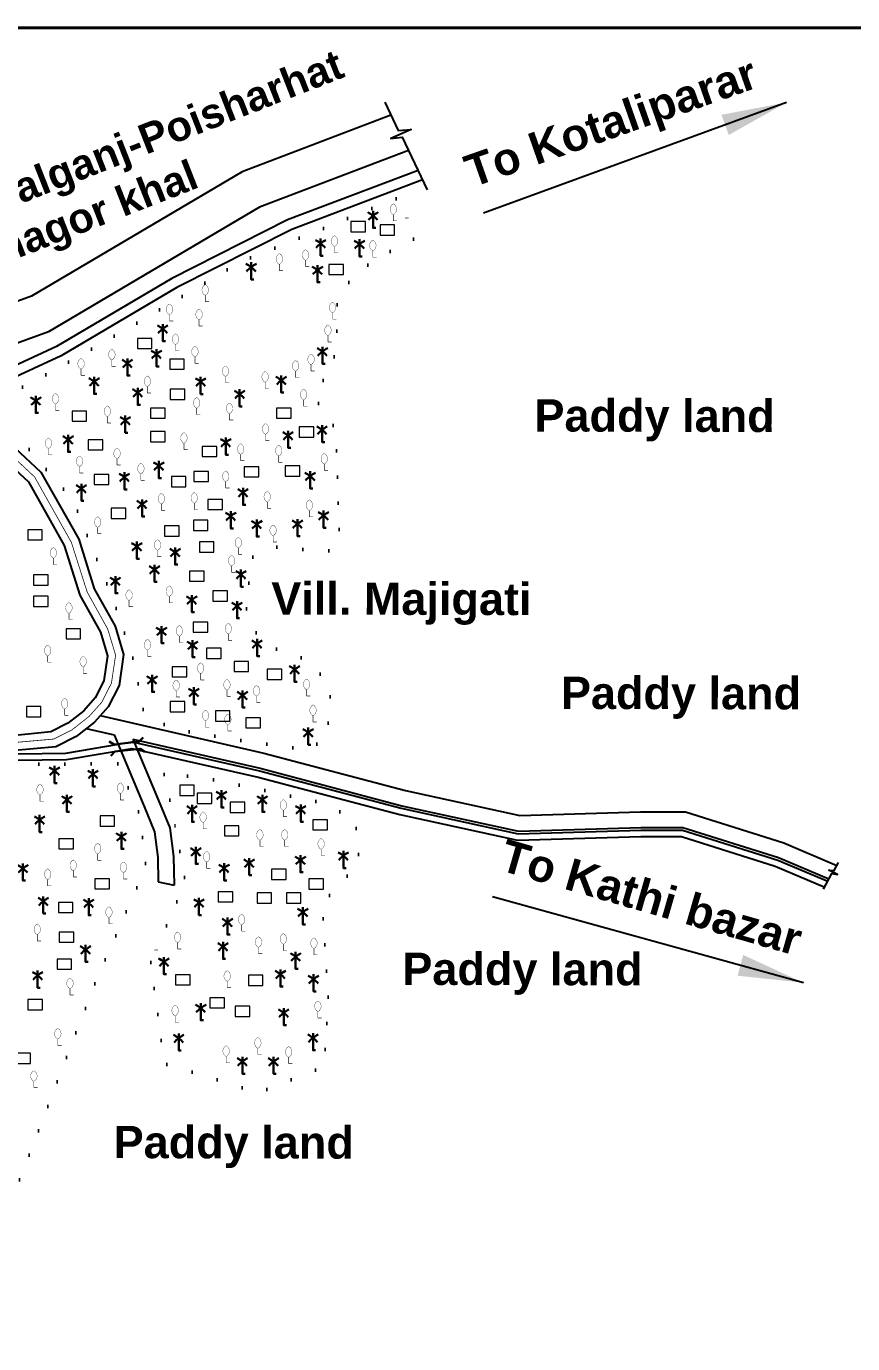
# Model space of a CAD drawing. Header units: millimetres. Extents: x 103 to 145964, y -150542 to -48.
# Drawn here: x 30124 to 30755, y -102114 to -101107 of the extents above; entities that cross this region are included whole.
import ezdxf

# ---------------------------------------------------------------- set-up
doc = ezdxf.new("R2010")
doc.units = ezdxf.units.MM
doc.header["$MEASUREMENT"] = 0
doc.linetypes.add('CENTERX2', pattern=[4, 2.5, -0.5, 0.5, -0.5])
doc.linetypes.add('DOT2', pattern=[0.125, 0, -0.125])
for name, color, linetype in [('boundary', 7, 'Continuous'), ('Home Stead', 151, 'Continuous'), ('Khal', 4, 'Continuous'), ('TEXT', 5, 'Continuous'), ('Trees', 77, 'Continuous')]:
    doc.layers.add(name, color=color, linetype=linetype)
for name, color, linetype, lineweight in [('Bridge or Culvert', 7, 'Continuous', 25), ('HOUSE', 144, 'Continuous', 18), ('PUCCA ROAD', 1, 'Continuous', 30)]:
    doc.layers.add(name, color=color, linetype=linetype, lineweight=lineweight)
doc.styles.get("Standard").update_dxf_attribs({"font": 'arial.ttf'})
doc.styles.add('sum', font='arialbd.ttf')
doc.dimstyles.get("Standard").update_dxf_attribs({"dimtxt": 0.18, "dimasz": 0.18, "dimexe": 0.18, "dimexo": 0.0625, "dimgap": 0.09, "dimtad": 0, "dimtih": 1, "dimtoh": 1, "dimdec": 4, "dimzin": 0, "dimdsep": 46, "dimtxsty": 'Standard', "dimblk": 'DATUMBLANK', "dimcen": 0.09, "dimadec": 0, "dimazin": 0, "dimtfac": 1, "dimtdec": 4, "dimtofl": 0, "dimtmove": 0, "dimatfit": 3, "dimfxl": 1, "dimtolj": 1, "dimtzin": 0, "dimarcsym": 0})

# ---------------------------------------------------------------- blocks, each defined once
blk = doc.blocks.new('A$C7FEE66E4')
at = {"layer": 'Trees', "linetype": 'Continuous', "const_width": 0.000142}
blk.add_lwpolyline([(0, 0.00001, 0.606435), (0, 0.00493, 0.606435)], format="xyb", close=True, dxfattribs=at)
at = {"layer": 'Trees', "linetype": 'Continuous', "const_width": 0.000252}
for points in [[(0, 0.00001), (0, -0.00287)], [(0, -0.00287), (0.00172, -0.00287)]]:
    blk.add_lwpolyline(points, dxfattribs=at)
blk = doc.blocks.new('A$C01DB3217')
at = {"layer": 'Trees', "color": 1, "lineweight": 30}
blk.add_lwpolyline([(0, 0.0028), (0, -0.00714), (0.00154, -0.00714)], dxfattribs=at)
for centre, start, end in [((-0.01201, -0.01535), 41.24911, 62.67823), ((0.01201, -0.01535), 117.32177, 138.75089)]:
    blk.add_arc(centre, 0.01949, start, end, dxfattribs=at)
blk = doc.blocks.new('A$C3B865840')
at = {"layer": 'Bridge or Culvert', "color": 7, "linetype": 'Continuous', "lineweight": 30}
for points in [[(0, 43.6), (13.8, 33.1), (91.3, 33.3), (105, 44.2)], [(0.2, 0), (13.9, 10.6), (91.4, 10.9), (105.2, 0.2)]]:
    blk.add_lwpolyline(points, dxfattribs=at)
blk = doc.blocks.new('_DatumBlank')
at = {"color": 0, "linetype": 'ByBlock', "lineweight": -2}
for p, q in [((0, 0.577), (-1, 0)), ((0, -0.577), (0, 0.577)), ((-1, 0), (0, -0.577))]:
    blk.add_line(p, q, dxfattribs=at)

msp = doc.modelspace()

# ---------------------------------------------------------------- linework, layer by layer
at = {"layer": 'boundary', "color": 0, "const_width": 2.35}
msp.add_lwpolyline([(28786.2, -101108), (31361.7, -101108), (31361.7, -102943.9), (28786.2, -102943.9), (28786.2, -101108)], dxfattribs=at)
at = {"layer": 'Home Stead', "color": 7, "linetype": 'DOT2', "lineweight": 50, "ltscale": 159.474072, "flags": 128}
for points in [[(30406.4, -101238.6), (30288, -101286.7), (30191.4, -101343.4), (30135.2, -101375), (30108.8, -101389), (30108, -101401.3), (30119.8, -101423.3), (30159.4, -101469.1), (30190.3, -101545.8), (30205, -101589.5), (30213.2, -101629.7), (30233.3, -101643.3), (30286.7, -101652.5), (30339.7, -101659.9), (30353.7, -101649.1), (30356.4, -101613.9), (30341.7, -101592.2), (30313, -101582.2), (30297.5, -101568.6), (30291, -101549.3), (30296.8, -101512.1), (30315.7, -101504.7), (30338.2, -101507), (30357.1, -101507.8), (30362.9, -101495.8), (30361, -101439.3), (30360.2, -101415.2), (30351.4, -101400.9), (30344.1, -101391.5), (30360.8, -101355.4), (30361.2, -101315.1), (30374.9, -101295.6), (30396.7, -101281.5), (30422.5, -101267.9), (30406.4, -101238.6)], [(30193.5, -101670.3), (30210.4, -101709.6), (30215.1, -101749.3), (30176.8, -101836.4), (30092.6, -102055.8), (30052.6, -102106.8), (29974.4, -102105.9), (29836.7, -102082.1), (29789.9, -102051.5), (29777.2, -101953.8), (29785.3, -101934.9), (29834.7, -101896.8), (29854.4, -101824.7), (29879.4, -101769.1), (29891.3, -101745.9), (29918.2, -101744.7), (29992.7, -101756), (30043.9, -101760.8), (30070.1, -101750.6), (30076.7, -101725), (30082.3, -101687.6), (30084.3, -101675.5), (30108.2, -101670.9), (30193.5, -101670.3)], [(30218.8, -101822.2), (30229.1, -101899.5), (30300.9, -101921.8), (30351.1, -101901.9), (30354.7, -101851.8), (30349.9, -101777), (30378.2, -101746.2), (30375.2, -101713), (30350.1, -101700.4), (30269.2, -101683), (30228.6, -101677.1), (30235.8, -101709.7), (30245.2, -101760.9), (30218.8, -101822.2)]]:
    msp.add_lwpolyline(points, dxfattribs=at)
at = {"layer": 'HOUSE'}
for points in [[(30371.8, -101263.8), (30383, -101263.8), (30383, -101256), (30371.8, -101256), (30371.8, -101263.8)], [(30394.1, -101266.4), (30405.2, -101266.4), (30405.2, -101258.6), (30394.1, -101258.6), (30394.1, -101266.4)], [(30355, -101296.5), (30366.1, -101296.5), (30366.1, -101288.7), (30355, -101288.7), (30355, -101296.5)], [(30208.6, -101353.1), (30219.7, -101353.1), (30219.7, -101345.3), (30208.6, -101345.3), (30208.6, -101353.1)], [(30233.3, -101368.9), (30244.4, -101368.9), (30244.4, -101361.1), (30233.3, -101361.1), (30233.3, -101368.9)], [(30233.7, -101392), (30244.8, -101392), (30244.8, -101384.2), (30233.7, -101384.2), (30233.7, -101392)], [(30158.6, -101408.6), (30169.7, -101408.6), (30169.7, -101400.8), (30158.6, -101400.8), (30158.6, -101408.6)], [(30218.6, -101406.3), (30229.8, -101406.3), (30229.8, -101398.5), (30218.6, -101398.5), (30218.6, -101406.3)], [(30315, -101406.3), (30326.1, -101406.3), (30326.1, -101398.5), (30315, -101398.5), (30315, -101406.3)], [(30332.2, -101420.8), (30343.3, -101420.8), (30343.3, -101413), (30332.2, -101413), (30332.2, -101420.8)], [(30171, -101430.5), (30182.1, -101430.5), (30182.1, -101422.7), (30171, -101422.7), (30171, -101430.5)], [(30218.6, -101424.3), (30229.8, -101424.3), (30229.8, -101416.5), (30218.6, -101416.5), (30218.6, -101424.3)], [(30258.1, -101435.6), (30269.2, -101435.6), (30269.2, -101427.8), (30258.1, -101427.8), (30258.1, -101435.6)], [(30290.1, -101451.2), (30301.3, -101451.2), (30301.3, -101443.4), (30290.1, -101443.4), (30290.1, -101451.2)], [(30321.4, -101450.6), (30332.6, -101450.6), (30332.6, -101442.8), (30321.4, -101442.8), (30321.4, -101450.6)], [(30175.5, -101457), (30186.6, -101457), (30186.6, -101449.2), (30175.5, -101449.2), (30175.5, -101457)], [(30234.6, -101458.7), (30245.7, -101458.7), (30245.7, -101450.9), (30234.6, -101450.9), (30234.6, -101458.7)], [(30251.8, -101454.7), (30262.9, -101454.7), (30262.9, -101446.9), (30251.8, -101446.9), (30251.8, -101454.7)], [(30188.4, -101482.9), (30199.6, -101482.9), (30199.6, -101475.1), (30188.4, -101475.1), (30188.4, -101482.9)], [(30262.5, -101476.1), (30273.6, -101476.1), (30273.6, -101468.3), (30262.5, -101468.3), (30262.5, -101476.1)], [(30251.4, -101492), (30262.5, -101492), (30262.5, -101484.2), (30251.4, -101484.2), (30251.4, -101492)], [(30124.7, -101499.3), (30135.8, -101499.3), (30135.8, -101491.5), (30124.7, -101491.5), (30124.7, -101499.3)], [(30229.3, -101496.4), (30240.5, -101496.4), (30240.5, -101488.6), (30229.3, -101488.6), (30229.3, -101496.4)], [(30256, -101508.6), (30267.1, -101508.6), (30267.1, -101500.8), (30256, -101500.8), (30256, -101508.6)], [(30129.2, -101533.8), (30140.3, -101533.8), (30140.3, -101526), (30129.2, -101526), (30129.2, -101533.8)], [(30248.3, -101530.9), (30259.5, -101530.9), (30259.5, -101523.1), (30248.3, -101523.1), (30248.3, -101530.9)], [(30129.2, -101550.2), (30140.3, -101550.2), (30140.3, -101542.4), (30129.2, -101542.4), (30129.2, -101550.2)], [(30266.3, -101546.1), (30277.4, -101546.1), (30277.4, -101538.3), (30266.3, -101538.3), (30266.3, -101546.1)], [(30251.2, -101569.9), (30262.3, -101569.9), (30262.3, -101562.1), (30251.2, -101562.1), (30251.2, -101569.9)], [(30154, -101575), (30165.1, -101575), (30165.1, -101567.2), (30154, -101567.2), (30154, -101575)], [(30261.3, -101589.8), (30272.5, -101589.8), (30272.5, -101582), (30261.3, -101582), (30261.3, -101589.8)], [(30235.2, -101604), (30246.4, -101604), (30246.4, -101596.2), (30235.2, -101596.2), (30235.2, -101604)], [(30282.5, -101599.9), (30293.6, -101599.9), (30293.6, -101592.1), (30282.5, -101592.1), (30282.5, -101599.9)], [(30307.8, -101606), (30318.9, -101606), (30318.9, -101598.2), (30307.8, -101598.2), (30307.8, -101606)], [(30123.7, -101634.5), (30134.8, -101634.5), (30134.8, -101626.7), (30123.7, -101626.7), (30123.7, -101634.5)], [(30233.6, -101630.7), (30244.7, -101630.7), (30244.7, -101622.9), (30233.6, -101622.9), (30233.6, -101630.7)], [(30268.2, -101637.8), (30279.3, -101637.8), (30279.3, -101630), (30268.2, -101630), (30268.2, -101637.8)], [(30291.5, -101643), (30302.6, -101643), (30302.6, -101635.2), (30291.5, -101635.2), (30291.5, -101643)], [(30240.9, -101694.6), (30252, -101694.6), (30252, -101686.8), (30240.9, -101686.8), (30240.9, -101694.6)], [(30254.3, -101700.7), (30265.5, -101700.7), (30265.5, -101692.9), (30254.3, -101692.9), (30254.3, -101700.7)], [(30279.4, -101707.5), (30290.6, -101707.5), (30290.6, -101699.7), (30279.4, -101699.7), (30279.4, -101707.5)], [(30180, -101718), (30191.1, -101718), (30191.1, -101710.2), (30180, -101710.2), (30180, -101718)], [(30275.1, -101725.5), (30286.2, -101725.5), (30286.2, -101717.7), (30275.1, -101717.7), (30275.1, -101725.5)], [(30342.7, -101720.8), (30353.8, -101720.8), (30353.8, -101713.1), (30342.7, -101713.1), (30342.7, -101720.8)], [(30148.5, -101735.5), (30159.6, -101735.5), (30159.6, -101727.7), (30148.5, -101727.7), (30148.5, -101735.5)], [(30175.9, -101766), (30187.1, -101766), (30187.1, -101758.2), (30175.9, -101758.2), (30175.9, -101766)], [(30311, -101758.8), (30322.2, -101758.8), (30322.2, -101751), (30311, -101751), (30311, -101758.8)], [(30270.4, -101776), (30281.5, -101776), (30281.5, -101768.2), (30270.4, -101768.2), (30270.4, -101776)], [(30339.6, -101766.2), (30350.8, -101766.2), (30350.8, -101758.4), (30339.6, -101758.4), (30339.6, -101766.2)], [(30148.2, -101784), (30159.3, -101784), (30159.3, -101776.3), (30148.2, -101776.3), (30148.2, -101784)], [(30300, -101776.9), (30311.1, -101776.9), (30311.1, -101769.1), (30300, -101769.1), (30300, -101776.9)], [(30322.5, -101776.9), (30333.6, -101776.9), (30333.6, -101769.1), (30322.5, -101769.1), (30322.5, -101776.9)], [(30148.8, -101806.8), (30159.9, -101806.8), (30159.9, -101799), (30148.8, -101799), (30148.8, -101806.8)], [(30147.2, -101827.4), (30158.3, -101827.4), (30158.3, -101819.6), (30147.2, -101819.6), (30147.2, -101827.4)], [(30237.8, -101839.4), (30248.9, -101839.4), (30248.9, -101831.6), (30237.8, -101831.6), (30237.8, -101839.4)], [(30293.4, -101839.8), (30304.5, -101839.8), (30304.5, -101832), (30293.4, -101832), (30293.4, -101839.8)], [(30124.7, -101858.3), (30135.9, -101858.3), (30135.9, -101850.5), (30124.7, -101850.5), (30124.7, -101858.3)], [(30264, -101857), (30275.2, -101857), (30275.2, -101849.2), (30264, -101849.2), (30264, -101857)], [(30283.3, -101863.4), (30294.4, -101863.4), (30294.4, -101855.6), (30283.3, -101855.6), (30283.3, -101863.4)], [(30115.7, -101899.4), (30126.8, -101899.4), (30126.8, -101891.6), (30115.7, -101891.6), (30115.7, -101899.4)]]:
    msp.add_lwpolyline(points, dxfattribs=at)
at = {"layer": 'Khal', "lineweight": 25, "ltscale": 0.1}
for points in [[(30397.7, -101164.7), (30407.8, -101186.4), (30417.8, -101185.6), (30402.2, -101192.5), (30411, -101191.5), (30430, -101231.7)], [(30402.4, -101174.8), (30288.7, -101217.9), (30127.6, -101313.1), (30031.2, -101348.2), (29831.2, -101359.8), (29646.8, -101352), (29621.3, -101346.4)], [(30415.9, -101201.7), (30301.8, -101245), (30140.5, -101340.4), (30050.9, -101372.9)], [(30180.1, -101633.6), (30305.3, -101662.2), (30413.6, -101690.8), (30500.9, -101709.8), (30593.2, -101707), (30627.5, -101707), (30702.8, -101730.9), (30743.3, -101748)], [(30169.5, -101643.5), (30190.7, -101648.3)], [(30190.7, -101648.3), (30213.6, -101703), (30221.6, -101722.4), (30224.1, -101742.1), (30224.5, -101760.6)], [(30205.1, -101651.6), (30224.7, -101698.4), (30233.3, -101719.3), (30236.1, -101741.2), (30236.6, -101763.2)], [(30205.1, -101651.6), (30302.5, -101673.8), (30410.8, -101702.4), (30499.8, -101721.8), (30593.4, -101719), (30625.6, -101719), (30698.6, -101742.1), (30737.2, -101758.4)], [(30733.1, -101766.2), (30739.4, -101754.3), (30743.8, -101755.1), (30737.2, -101751.6), (30741.2, -101752), (30744.6, -101745.8)], [(30224.5, -101760.6), (30236.6, -101763.2)]]:
    msp.add_lwpolyline(points, dxfattribs=at)
at = {"layer": 'Khal', "color": 7, "linetype": 'CENTERX2', "lineweight": 30, "ltscale": 5, "const_width": 0.577}
msp.add_lwpolyline([(30111.3, -101433.7), (30130, -101451.2), (30158.1, -101501.2), (30170.1, -101539), (30185.9, -101567.5), (30191.9, -101587.4), (30188.7, -101608.8), (30181.2, -101623.5), (30171.6, -101634.2), (30158.5, -101644.5), (30144.5, -101651.5), (30112.6, -101654.3)], dxfattribs=at)
at = {"layer": 'Khal', "color": 3, "linetype": 'Continuous'}
for points in [[(30114.6, -101428.6), (30134.7, -101447.4), (30163.7, -101498.8), (30175.6, -101536.6), (30191.5, -101565.2), (30198, -101586.9), (30194.5, -101610.6), (30186.2, -101626.9), (30175.8, -101638.5), (30161.8, -101649.6), (30146.2, -101657.4), (30112, -101660.4)], [(30108, -101438.8), (30125.2, -101454.9), (30152.6, -101503.6), (30164.5, -101541.4), (30180.4, -101569.9), (30185.7, -101587.8), (30182.9, -101606.9), (30176.2, -101620), (30167.5, -101629.8), (30155.3, -101639.4), (30142.3, -101645.9), (30112.5, -101648.9)]]:
    msp.add_lwpolyline(points, dxfattribs=at)
at = {"layer": 'PUCCA ROAD', "lineweight": 25}
for points in [[(30423.1, -101216.9), (30323.3, -101254.7), (30234.9, -101299.4), (30146.6, -101351.4), (30077.9, -101383.3), (30012.1, -101395.4), (29894.6, -101394.5), (29798, -101394.3), (29675.1, -101390.5), (29616, -101380.1)], [(30426.5, -101224.2), (30326.6, -101262.1), (30238.8, -101306.4), (30150.3, -101358.5), (30080.3, -101391), (30020.4, -101402)], [(30080.8, -101663.2), (30153.9, -101662.3), (30204.6, -101653.6), (30302, -101675.8), (30410.3, -101704.4), (30499.6, -101723.8), (30593.4, -101721), (30625.3, -101721), (30698, -101744), (30736.3, -101760.2)], [(29607.7, -101679.2), (29857.4, -101719.9), (29952.5, -101739.3), (30041.2, -101753.2), (30067, -101735), (30073, -101700), (30079.7, -101668.2), (30154.3, -101667.2), (30204.4, -101658.7), (30300.8, -101680.6), (30409.2, -101709.2), (30499.2, -101728.8), (30593.5, -101726), (30624.5, -101726), (30696.2, -101748.7), (30734, -101764.7)]]:
    msp.add_lwpolyline(points, dxfattribs=at)

# ---------------------------------------------------------------- block references
at = {"layer": 'Khal', "lineweight": 25, "ltscale": 0.1, "xscale": 0.249999999996926, "yscale": 0.2499999999952202, "zscale": 0.25, "rotation": 186.3812556235524}
msp.add_blockref('A$C3B865840', (30213.1, -101650.3), dxfattribs=at)
at = {"layer": 'Trees', "linetype": 'DOT2', "ltscale": 0.2, "xscale": 1667.339235436814, "yscale": 1667.339235436815, "zscale": 1667.339235436814}
for p in [(30404.2, -101250.7), (30359.2, -101275.1), (30388.5, -101278.4), (30317.1, -101288.7), (30337.1, -101285.7), (30260.4, -101312.4), (30233.1, -101327.2), (30255.7, -101331.1), (30357.7, -101325.8), (30354.2, -101343.2), (30237.7, -101350), (30189, -101361.8), (30252.5, -101359.5), (30165.5, -101368.8), (30329.5, -101370.4), (30341.3, -101365.4), (30216.2, -101382.2), (30275.9, -101374.5), (30306.2, -101378.8), (30335.6, -101392.3), (30145.9, -101395.5), (30253.9, -101398.7), (30278.9, -101402.9), (30185.6, -101405.1), (30306.5, -101418.6), (30140.6, -101429.5), (30244.1, -101425.5), (30287.5, -101434), (30164.3, -101443.3), (30193, -101437.3), (30316.6, -101435.2), (30351.4, -101441.4), (30211.2, -101448.9), (30276.1, -101454.8), (30226.9, -101471.9), (30252, -101471.3), (30307.8, -101470.4), (30340, -101476.9), (30178.2, -101489.8), (30312.3, -101496.1), (30144.3, -101513.3), (30223.9, -101507.3), (30285.7, -101505.5), (30280.6, -101519.3), (30232.9, -101542.6), (30202.2, -101545.6), (30156.2, -101555.3), (30240.6, -101572.9), (30278.1, -101571.2), (30216.3, -101583.5), (30140, -101587.9), (30167.1, -101596.4), (30256.9, -101601.5), (30238.2, -101614.6), (30277, -101614.1), (30337.9, -101613.8), (30299.6, -101618.7), (30153, -101628.5), (30342.8, -101633.6), (30260.6, -101637.6), (30277.7, -101640.6), (30134.1, -101694.2), (30195.5, -101693.2), (30320.1, -101706), (30258.8, -101715.3), (30302.2, -101728.8), (30321.2, -101728.8), (30349, -101735.7), (30178.2, -101739.3), (30261.5, -101745.5), (30159.5, -101752.1), (30197.9, -101753.6), (30140, -101758.9), (30186.8, -101787.9), (30288.2, -101793.5), (30132, -101801), (30239.3, -101807.1), (30301.1, -101810.7), (30320.1, -101808.3), (30343.5, -101811.6), (30277.2, -101836.7), (30157, -101842.3), (30237.4, -101863.1), (30346.5, -101859.8), (30147.7, -101880.8), (30276.4, -101894.1), (30300.6, -101887.8), (30324.2, -101894.7), (30129.4, -101913.1)]:
    msp.add_blockref('A$C7FEE66E4', p, dxfattribs=at)
at = {"layer": 'Trees', "ltscale": 0.1, "xscale": 1314.816123834456, "yscale": 1314.816123834456, "zscale": 1314.81612383445}
for p in [(30388.7, -101251.5), (30348.6, -101272.7), (30378.3, -101273.2), (30295.5, -101290.8), (30346.2, -101293), (30227.9, -101338), (30223.1, -101357.3), (30350, -101355.3), (30200.9, -101364.3), (30175.5, -101378.3), (30256.9, -101378.4), (30318.5, -101377.3), (30208.8, -101386.7), (30286.7, -101387.9), (30130.9, -101392.9), (30199.3, -101408), (30323.7, -101419.5), (30349.7, -101415.2), (30155.6, -101422.6), (30276.1, -101424.8), (30224.9, -101442.6), (30198.6, -101451.3), (30340.6, -101450.5), (30165.7, -101460), (30289.3, -101463.1), (30212.1, -101472), (30279.9, -101481.1), (30299.8, -101487.4), (30330.9, -101487), (30350.8, -101480.6), (30208.1, -101504.3), (30237.4, -101508.7), (30221.6, -101521.9), (30287.7, -101525.7), (30191.7, -101530.7), (30250.1, -101545.1), (30284.7, -101549.8), (30227, -101568.9), (30250.7, -101579.6), (30300, -101578.7), (30328.7, -101598.4), (30219.8, -101606.1), (30251.7, -101615.6), (30288.9, -101618), (30339.1, -101646.4), (30145.2, -101675.7), (30174.6, -101678.3), (30154.7, -101697.8), (30272.8, -101694.3), (30304.1, -101697.8), (30250.3, -101705.4), (30333.4, -101705.3), (30133.8, -101713.2), (30196.3, -101726.1), (30253.2, -101737.5), (30366, -101740.7), (30121, -101750.3), (30274.8, -101750.1), (30294, -101746.1), (30333.2, -101743.9), (30136.6, -101775.4), (30171.3, -101776.8), (30255.6, -101776.6), (30277.4, -101791.5), (30335, -101783.7), (30274, -101810.1), (30168.9, -101812.4), (30228.8, -101821.8), (30329.5, -101817.8), (30132.3, -101832.1), (30317.9, -101831.2), (30343.2, -101834.9), (30257, -101857), (30320.4, -101860.7), (30240.1, -101880.1), (30342.8, -101879.9), (30288.8, -101897.9), (30312.6, -101897.9)]:
    msp.add_blockref('A$C01DB3217', p, dxfattribs=at)

# ---------------------------------------------------------------- texts
at = {"layer": 'TEXT', "color": 7, "attachment_point": 1, "style": 'sum'}
for s, insert, char_height, width, rotation in [('Gopalganj-Poisharhat\\P-Ghagor khal', (30052, -101244.4), 22.782, 628.453, 21.3905), ('To Kotaliparar', (30456.3, -101206.9), 24.644, 477.039, 19.3519), ('Paddy land ', (30512.1, -101391.8), 24.644, 477.039, 359.871), ('Vill. Majigati', (30310.9, -101531.7), 24.644, 477.039, 359.871), ('Paddy land ', (30532.3, -101603.8), 24.644, 477.039, 359.871), ('To Kathi bazar', (30491, -101727.7), 24.644, 477.039, 343.8874), ('Paddy land ', (30411.1, -101814.7), 24.644, 477.039, 359.871), ('Paddy land ', (30190.4, -101947.1), 24.644, 477.039, 359.871)]:
    msp.add_mtext(s, dxfattribs=dict(at, insert=insert, char_height=char_height, width=width, rotation=rotation))

# ---------------------------------------------------------------- leaders
at = {"layer": 'TEXT', "color": 0, "lineweight": 25}
for points in [[(30704.8, -101165), (30473, -101249.5)], [(30717.7, -101837.7), (30479.9, -101772.1)]]:
    msp.add_leader(points, dimstyle='Standard', override={"dimscale": 0.5, "dimasz": 100, "dimgap": 0.09, "dimtad": 0}, dxfattribs=at)

doc.saveas('drawing.dxf')
